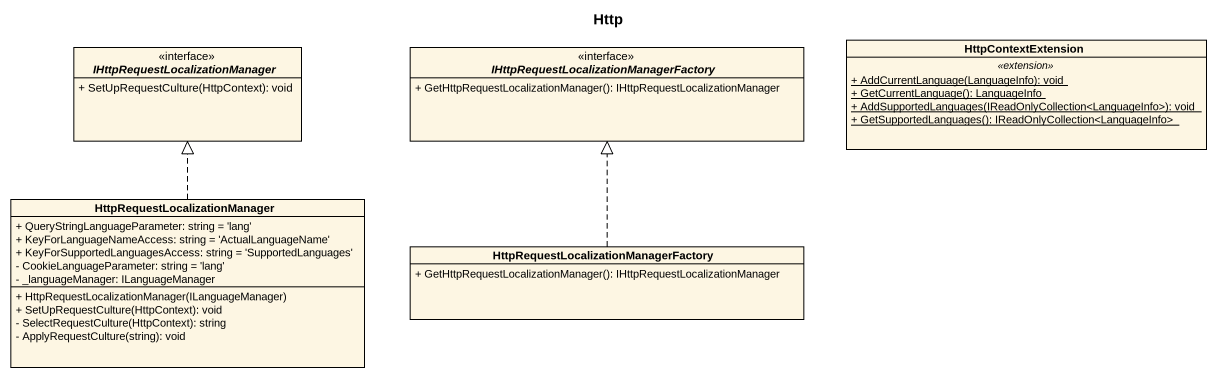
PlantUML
@startuml
title Http
hide circle
hide empty members
skinparam classAttributeIconSize 0
interface "IHttpRequestLocalizationManager" as IHttpRequestLocalizationMana {
  + SetUpRequestCulture(HttpContext): void
}
interface "IHttpRequestLocalizationManagerFactory" as IHttpRequestLocalizationMana_2 {
  + GetHttpRequestLocalizationManager(): IHttpRequestLocalizationManager
}
class HttpContextExtension {
  .. <<extension>> ..
  {static} + AddCurrentLanguage(LanguageInfo): void
  {static} + GetCurrentLanguage(): LanguageInfo
  {static} + AddSupportedLanguages(IReadOnlyCollection<LanguageInfo>): void
  {static} + GetSupportedLanguages(): IReadOnlyCollection<LanguageInfo>
}
class "HttpRequestLocalizationManager" as HttpRequestLocalizationManag {
  + QueryStringLanguageParameter: string = 'lang'
  + KeyForLanguageNameAccess: string = 'ActualLanguageName'
  + KeyForSupportedLanguagesAccess: string = 'SupportedLanguages'
  - CookieLanguageParameter: string = 'lang'
  - _languageManager: ILanguageManager
  + HttpRequestLocalizationManager(ILanguageManager)
  + SetUpRequestCulture(HttpContext): void
  - SelectRequestCulture(HttpContext): string
  - ApplyRequestCulture(string): void
}
class "HttpRequestLocalizationManagerFactory" as HttpRequestLocalizationManag_2 {
  + GetHttpRequestLocalizationManager(): IHttpRequestLocalizationManager
}
HttpRequestLocalizationManag .up.|> IHttpRequestLocalizationMana
HttpRequestLocalizationManag_2 .up.|> IHttpRequestLocalizationMana_2
@enduml
